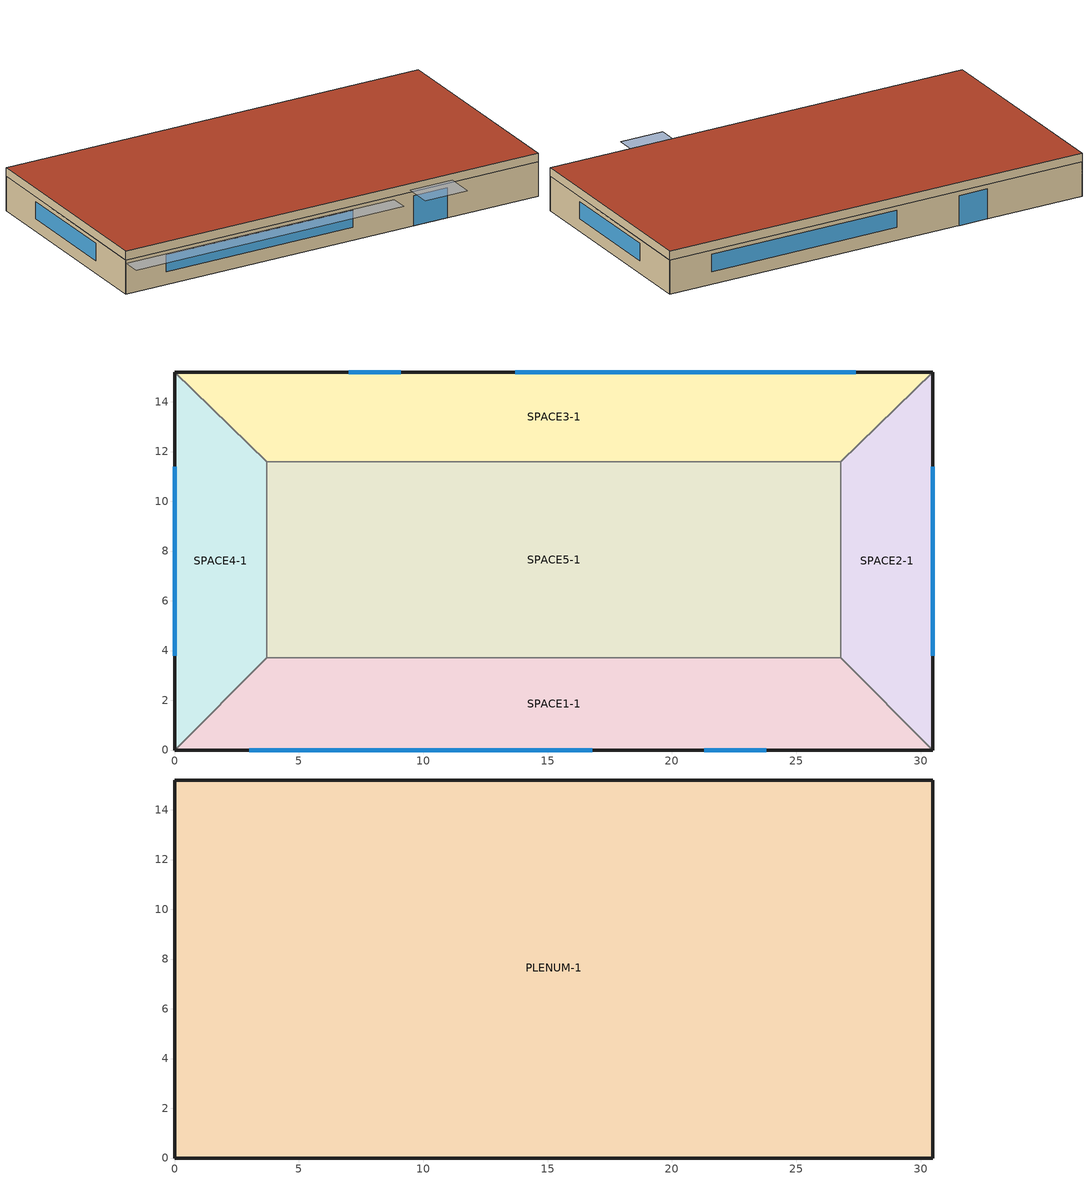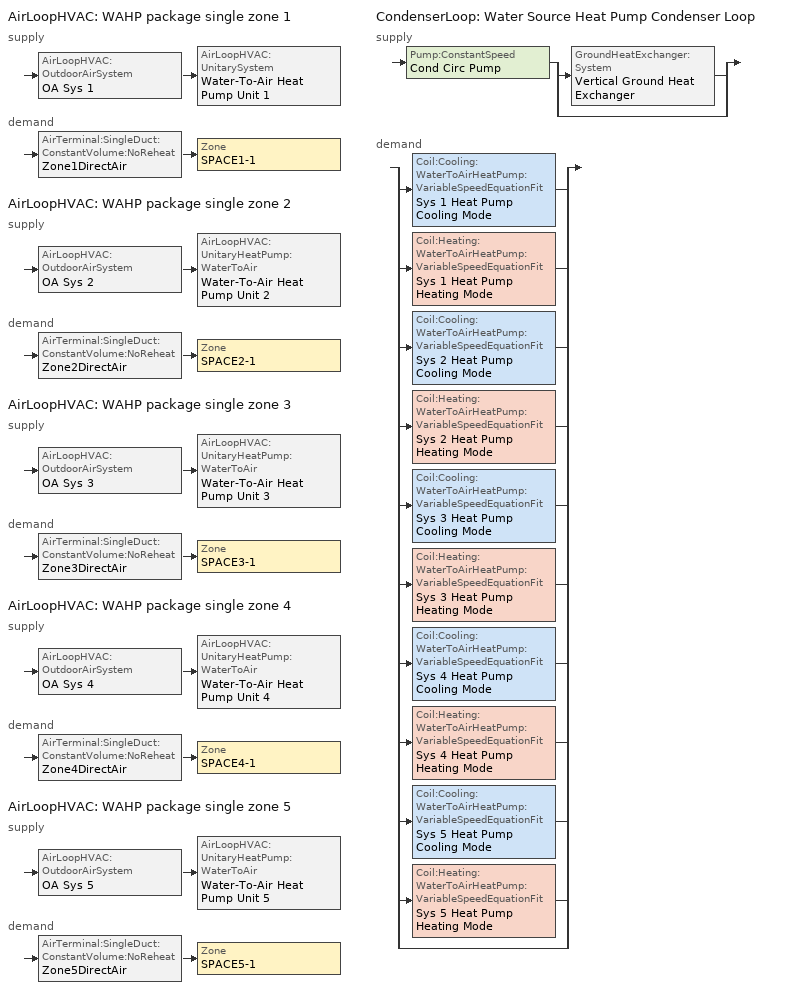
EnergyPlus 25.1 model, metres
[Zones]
SPACE1-1
 floor ground (FLOOR-SLAB-1): 26.8,3.7 30.5,0 0,0 3.7,3.7 z0
 wall outside (WALL-1): 0,0 30.5,0 z0:2.4
 wall to SPACE2-1 (INT-WALL-1): 30.5,0 26.8,3.7 z0:2.4
 wall to SPACE4-1 (INT-WALL-1): 3.7,3.7 0,0 z0:2.4
 wall to SPACE5-1 (INT-WALL-1): 26.8,3.7 3.7,3.7 z0:2.4
 window (Dbl Clr 3mm/13mm Air): 3,0 16.8,0 z0.9:2.1
 window (Sgl Grey 3mm): 21.3,0 23.8,0 z0:2.1
SPACE2-1
 floor ground (FLOOR-SLAB-1): 26.8,11.6 30.5,15.2 30.5,0 26.8,3.7 z0
 wall outside (WALL-1): 30.5,0 30.5,15.2 z0:2.4
 wall to SPACE3-1 (INT-WALL-1): 30.5,15.2 26.8,11.6 z0:2.4
 wall to SPACE5-1 (INT-WALL-1): 26.8,11.6 26.8,3.7 z0:2.4
 window (Dbl Clr 3mm/13mm Air): 30.5,3.8 30.5,11.4 z0.9:2.1
SPACE3-1
 floor ground (FLOOR-SLAB-1): 26.8,11.6 3.7,11.6 0,15.2 30.5,15.2 z0
 wall outside (WALL-1): 30.5,15.2 0,15.2 z0:2.4
 wall to SPACE4-1 (INT-WALL-1): 0,15.2 3.7,11.6 z0:2.4
 wall to SPACE5-1 (INT-WALL-1): 3.7,11.6 26.8,11.6 z0:2.4
 window (Dbl Clr 3mm/13mm Air): 27.4,15.2 13.7,15.2 z0.9:2.1
 window (Sgl Grey 3mm): 9.1,15.2 7,15.2 z0:2.1
SPACE4-1
 floor ground (FLOOR-SLAB-1): 3.7,3.7 0,0 0,15.2 3.7,11.6 z0
 wall outside (WALL-1): 0,15.2 0,0 z0:2.4
 wall to SPACE5-1 (INT-WALL-1): 3.7,3.7 3.7,11.6 z0:2.4
 window (Dbl Clr 3mm/13mm Air): 0,11.4 0,3.8 z0.9:2.1
SPACE5-1
 floor ground (FLOOR-SLAB-1): 26.8,11.6 26.8,3.7 3.7,3.7 3.7,11.6 z0
PLENUM-1
 floor to SPACE1-1 (CLNG-1): 26.8,3.7 30.5,0 0,0 3.7,3.7 z2.4
 floor to SPACE2-1 (CLNG-1): 26.8,11.6 30.5,15.2 30.5,0 26.8,3.7 z2.4
 floor to SPACE3-1 (CLNG-1): 26.8,11.6 3.7,11.6 0,15.2 30.5,15.2 z2.4
 floor to SPACE4-1 (CLNG-1): 3.7,3.7 0,0 0,15.2 3.7,11.6 z2.4
 floor to SPACE5-1 (CLNG-1): 26.8,11.6 26.8,3.7 3.7,3.7 3.7,11.6 z2.4
 wall outside (WALL-1): 0,0 30.5,0 30.5,15.2 0,15.2 0,0 z2.4:3
 roof outside (ROOF-1): 0,15.2 0,0 30.5,0 30.5,15.2 z3
shading: 0,-1.3 0,0 19.8,0 19.8,-1.3 z2.2; 21,-2 21,0 24.1,0 24.1,-2 z2.6
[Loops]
AirLoopHVAC 'WAHP package single zone 1'
 supply: AirLoopHVAC:OutdoorAirSystem 'OA Sys 1' > AirLoopHVAC:UnitarySystem 'Water-To-Air Heat Pump Unit 1'
 demand: AirTerminal:SingleDuct:ConstantVolume:NoReheat 'Zone1DirectAir' > Zone 'SPACE1-1'
AirLoopHVAC 'WAHP package single zone 2'
 supply: AirLoopHVAC:OutdoorAirSystem 'OA Sys 2' > AirLoopHVAC:UnitaryHeatPump:WaterToAir 'Water-To-Air Heat Pump Unit 2'
 demand: AirTerminal:SingleDuct:ConstantVolume:NoReheat 'Zone2DirectAir' > Zone 'SPACE2-1'
AirLoopHVAC 'WAHP package single zone 3'
 supply: AirLoopHVAC:OutdoorAirSystem 'OA Sys 3' > AirLoopHVAC:UnitaryHeatPump:WaterToAir 'Water-To-Air Heat Pump Unit 3'
 demand: AirTerminal:SingleDuct:ConstantVolume:NoReheat 'Zone3DirectAir' > Zone 'SPACE3-1'
AirLoopHVAC 'WAHP package single zone 4'
 supply: AirLoopHVAC:OutdoorAirSystem 'OA Sys 4' > AirLoopHVAC:UnitaryHeatPump:WaterToAir 'Water-To-Air Heat Pump Unit 4'
 demand: AirTerminal:SingleDuct:ConstantVolume:NoReheat 'Zone4DirectAir' > Zone 'SPACE4-1'
AirLoopHVAC 'WAHP package single zone 5'
 supply: AirLoopHVAC:OutdoorAirSystem 'OA Sys 5' > AirLoopHVAC:UnitaryHeatPump:WaterToAir 'Water-To-Air Heat Pump Unit 5'
 demand: AirTerminal:SingleDuct:ConstantVolume:NoReheat 'Zone5DirectAir' > Zone 'SPACE5-1'
CondenserLoop 'Water Source Heat Pump Condenser Loop'
 supply: Pump:ConstantSpeed 'Cond Circ Pump' > split
  | GroundHeatExchanger:System 'Vertical Ground Heat Exchanger'
  | bypass
 demand: split
  | Coil:Cooling:WaterToAirHeatPump:VariableSpeedEquationFit 'Sys 1 Heat Pump Cooling Mode'
  | Coil:Heating:WaterToAirHeatPump:VariableSpeedEquationFit 'Sys 1 Heat Pump Heating Mode'
  | Coil:Cooling:WaterToAirHeatPump:VariableSpeedEquationFit 'Sys 2 Heat Pump Cooling Mode'
  | Coil:Heating:WaterToAirHeatPump:VariableSpeedEquationFit 'Sys 2 Heat Pump Heating Mode'
  | Coil:Cooling:WaterToAirHeatPump:VariableSpeedEquationFit 'Sys 3 Heat Pump Cooling Mode'
  | Coil:Heating:WaterToAirHeatPump:VariableSpeedEquationFit 'Sys 3 Heat Pump Heating Mode'
  | Coil:Cooling:WaterToAirHeatPump:VariableSpeedEquationFit 'Sys 4 Heat Pump Cooling Mode'
  | Coil:Heating:WaterToAirHeatPump:VariableSpeedEquationFit 'Sys 4 Heat Pump Heating Mode'
  | Coil:Cooling:WaterToAirHeatPump:VariableSpeedEquationFit 'Sys 5 Heat Pump Cooling Mode'
  | Coil:Heating:WaterToAirHeatPump:VariableSpeedEquationFit 'Sys 5 Heat Pump Heating Mode'
  | bypass
[Building]
Building: North Axis {deg}=30; Terrain=City; Loads Convergence Tolerance Value {W}=0.04; Temperature Convergence Tolerance Value {deltaC}=0.4; Solar Distribution=FullExterior; Maximum Number of Warmup Days=25; Minimum Number of Warmup Days=6
[Site:Location]
CHICAGO_IL_USA TMY2-94846: Latitude {deg}=41.78; Longitude {deg}=-87.75; Time Zone {hr}=-6; Elevation {m}=190
[SizingPeriod:DesignDay] Day of Month=21; Humidity Condition Type=Wetbulb; Barometric Pressure {Pa}=99063; Rain Indicator=No; Snow Indicator=No; Daylight Saving Time Indicator=No; Solar Model Indicator=ASHRAEClearSky
Name | Month | Day Type | Maximum Dry-Bulb Temperature {C} | Daily Dry-Bulb Temperature Range {deltaC} | Wetbulb or DewPoint at Maximum Dry-Bulb {C} | Wind Speed {m/s} | Wind Direction {deg} | Sky Clearness
CHICAGO_IL_USA Annual Cooling 1% Design Conditions DB/MCWB | 7 | SummerDesignDay | 31.5 | 10.7 | 23 | 5.3 | 230 | 1
CHICAGO_IL_USA Annual Heating 99% Design Conditions DB | 1 | WinterDesignDay | -17.3 | 0 | -17.3 | 4.9 | 270 | 0
[Site:GroundTemperature:BuildingSurface]
20.03, 20.03, 20.13, 20.3, 20.43, 20.52, 20.62, 20.77, 20.78, 20.55, 20.44, 20.2
[Site:GroundTemperature:Deep]
16.5, 16.5, 16.5, 16.5, 16.5, 16.5, 16.5, 16.5, 16.5, 16.5, 16.5, 16.5
[Site:GroundTemperature:Undisturbed:KusudaAchenbach]
Vertical Ground Heat Exchanger Ground Temps: 0.692626, 920, 2551.09, 13.375, 3.2, 8
[Material] Thermal Absorptance=0.9
Name | Roughness | Thickness {m} | Conductivity {W/m-K} | Density {kg/m3} | Specific Heat {J/kg-K} | Solar Absorptance | Visible Absorptance
RG01 | Rough | 0.0127 | 1.442 | 881 | 1674 | 0.65 | 0.65
BR01 | VeryRough | 0.0095 | 0.162 | 1121 | 1464 | 0.7 | 0.7
IN46 | VeryRough | 0.0762 | 0.023 | 24 | 1590 | 0.5 | 0.5
WD01 | MediumSmooth | 0.0191 | 0.115 | 513 | 1381 | 0.78 | 0.78
PW03 | MediumSmooth | 0.0127 | 0.115 | 545 | 1213 | 0.78 | 0.78
IN02 | Rough | 0.0901 | 0.043 | 10 | 837 | 0.75 | 0.75
GP01 | MediumSmooth | 0.0127 | 0.16 | 801 | 837 | 0.75 | 0.75
GP02 | MediumSmooth | 0.0159 | 0.16 | 801 | 837 | 0.75 | 0.75
CC03 | MediumRough | 0.1016 | 1.31 | 2243 | 837 | 0.65 | 0.65
[Material:NoMass]
MAT-CLNG-1: Roughness=Rough; Thermal Resistance {m2-K/W}=0.652259; Thermal Absorptance=0.65; Solar Absorptance=0.65; Visible Absorptance=0.65
[Material:AirGap]
AL21: Thermal Resistance {m2-K/W}=0.157
[Construction]
ROOF-1: RG01, BR01, IN46, WD01
WALL-1: WD01, PW03, IN02, GP01
CLNG-1: MAT-CLNG-1
FLOOR-SLAB-1: CC03
INT-WALL-1: GP02, AL21, GP02
Dbl Clr 3mm/13mm Air: CLEAR 3MM, AIR 13MM, CLEAR 3MM
Sgl Grey 3mm: GREY 3MM
[WindowMaterial:Gas]
AIR 13MM: Gas Type=Air; Thickness {m}=.0127
[WindowMaterial:Glazing] Optical Data Type=SpectralAverage; Thickness {m}=.003; Infrared Transmittance at Normal Incidence=0; Front Side Infrared Hemispherical Emissivity=.84; Back Side Infrared Hemispherical Emissivity=.84; Conductivity {W/m-K}=.9
Name | Solar Transmittance at Normal Incidence | Front Side Solar Reflectance at Normal Incidence | Back Side Solar Reflectance at Normal Incidence | Visible Transmittance at Normal Incidence | Front Side Visible Reflectance at Normal Incidence | Back Side Visible Reflectance at Normal Incidence
CLEAR 3MM | .837 | .075 | .075 | .898 | .081 | .081
GREY 3MM | .626 | .061 | .061 | .611 | .061 | .061
[AirLoopHVAC:UnitarySystem]
Water-To-Air Heat Pump Unit 1: Control Type=Load; Controlling Zone or Thermostat Location=SPACE1-1; Availability Schedule=On; Supply Fan=Supply Fan 1; Fan Placement=BlowThrough; Supply Air Fan Operating Mode Schedule=ContinuousFanSch; Heating Coil=Sys 1 Heat Pump Heating Mode; Cooling Coil=Sys 1 Heat Pump Cooling Mode; Supplemental Heating Coil=Heat Pump DX Supp Heating Coil 1; Cooling Supply Air Flow Rate Method=SupplyAirFlowRate; Cooling Supply Air Flow Rate {m3/s}=1; Heating Supply Air Flow Rate Method=SupplyAirFlowRate; Heating Supply Air Flow Rate {m3/s}=1; No Load Supply Air Flow Rate Method=SupplyAirFlowRate; No Load Supply Air Flow Rate {m3/s}=0; No Load Supply Air Flow Rate Control Set To Low Speed=No; Maximum Supply Air Temperature {C}=50
[Coil:Cooling:WaterToAirHeatPump:VariableSpeedEquationFit] Number of Speeds=10; Nominal Speed Level=10; Rated Air Flow Rate At Selected Nominal Speed Level {m3/s}=1; Rated Water Flow Rate At Selected Nominal Speed Level {m3/s}=0.00165; Nominal Time for Condensate to Begin Leaving the Coil {s}=0; Initial Moisture Evaporation Rate Divided by Steady-State AC Latent Capacity=0; Maximum Cycling Rate {cycles/hr}=2.5; Latent Capacity Time Constant {s}=60; Fan Delay Time {s}=60; Flag for Using Hot Gas Reheat, 0 or 1=0; Energy Part Load Fraction Curve=VS Energy Part Load Fraction 1; Speed 1 Reference Unit Gross Rated Total Cooling Capacity {W}=1524.1; Speed 1 Reference Unit Gross Rated Sensible Heat Ratio=0.75; Speed 1 Reference Unit Gross Rated Cooling COP {W/W}=4; Speed 1 Reference Unit Rated Air Flow Rate {m3/s}=0.135907; Speed 1 Reference Unit Rated Water Flow Rate {m3/s}=0.000381695; Speed 1 Total Cooling Capacity Function of Temperature Curve=TC VS Temp1 Test; Speed 1 Total Cooling Capacity Function of Air Flow Fraction Curve=TC VS AirFrac Test; Speed 1 Total Cooling Capacity Function of Water Flow Fraction Curve=TC VS WaterFrac Test; Speed 1 Energy Input Ratio Function of Temperature Curve=EIR VS Temp1 Test; Speed 1 Energy Input Ratio Function of Air Flow Fraction Curve=EIR VS AirFrac Test; Speed 1 Energy Input Ratio Function of Water Flow Fraction Curve=EIR VS WaterFrac Test; Speed 1 Reference Unit Waste Heat Fraction of Input Power At Rated Conditions=0.1; Speed 1 Waste Heat Function of Temperature Curve=wasteHeat VS Temp1 Test; Speed 2 Reference Unit Gross Rated Total Cooling Capacity {W}=1877.9; Speed 2 Reference Unit Gross Rated Sensible Heat Ratio=0.75; Speed 2 Reference Unit Gross Rated Cooling COP {W/W}=4; Speed 2 Reference Unit Rated Air Flow Rate {m3/s}=0.151008; Speed 2 Reference Unit Rated Water Flow Rate {m3/s}=0.000381695; Speed 2 Total Cooling Capacity Function of Temperature Curve=TC VS Temp1 Test; Speed 2 Total Cooling Capacity Function of Air Flow Fraction Curve=TC VS AirFrac Test; Speed 2 Total Cooling Capacity Function of Water Flow Fraction Curve=TC VS WaterFrac Test; Speed 2 Energy Input Ratio Function of Temperature Curve=EIR VS Temp1 Test; Speed 2 Energy Input Ratio Function of Air Flow Fraction Curve=EIR VS AirFrac Test; Speed 2 Energy Input Ratio Function of Water Flow Fraction Curve=EIR VS WaterFrac Test; Speed 2 Reference Unit Waste Heat Fraction of Input Power At Rated Conditions=0.1; Speed 2 Waste Heat Function of Temperature Curve=wasteHeat VS Temp1 Test; Speed 3 Reference Unit Gross Rated Total Cooling Capacity {W}=2226.6; Speed 3 Reference Unit Gross Rated Sensible Heat Ratio=0.75; Speed 3 Reference Unit Gross Rated Cooling COP {W/W}=4; Speed 3 Reference Unit Rated Air Flow Rate {m3/s}=0.166109; Speed 3 Reference Unit Rated Water Flow Rate {m3/s}=0.000381695; Speed 3 Total Cooling Capacity Function of Temperature Curve=TC VS Temp1 Test; Speed 3 Total Cooling Capacity Function of Air Flow Fraction Curve=TC VS AirFrac Test; Speed 3 Total Cooling Capacity Function of Water Flow Fraction Curve=TC VS WaterFrac Test; Speed 3 Energy Input Ratio Function of Temperature Curve=EIR VS Temp1 Test; Speed 3 Energy Input Ratio Function of Air Flow Fraction Curve=EIR VS AirFrac Test; Speed 3 Energy Input Ratio Function of Water Flow Fraction Curve=EIR VS WaterFrac Test; Speed 3 Reference Unit Waste Heat Fraction of Input Power At Rated Conditions=0.1; Speed 3 Waste Heat Function of Temperature Curve=wasteHeat VS Temp1 Test; Speed 4 Reference Unit Gross Rated Total Cooling Capacity {W}=2911.3; Speed 4 Reference Unit Gross Rated Sensible Heat Ratio=0.75; Speed 4 Reference Unit Gross Rated Cooling COP {W/W}=4; Speed 4 Reference Unit Rated Air Flow Rate {m3/s}=0.19631; Speed 4 Reference Unit Rated Water Flow Rate {m3/s}=0.000381695; Speed 4 Total Cooling Capacity Function of Temperature Curve=TC VS Temp1 Test; Speed 4 Total Cooling Capacity Function of Air Flow Fraction Curve=TC VS AirFrac Test; Speed 4 Total Cooling Capacity Function of Water Flow Fraction Curve=TC VS WaterFrac Test; Speed 4 Energy Input Ratio Function of Temperature Curve=EIR VS Temp1 Test; Speed 4 Energy Input Ratio Function of Air Flow Fraction Curve=EIR VS AirFrac Test; Speed 4 Energy Input Ratio Function of Water Flow Fraction Curve=EIR VS WaterFrac Test; Speed 4 Reference Unit Waste Heat Fraction of Input Power At Rated Conditions=0.1; Speed 4 Waste Heat Function of Temperature Curve=wasteHeat VS Temp1 Test; Speed 5 Reference Unit Gross Rated Total Cooling Capacity {W}=3581.7; Speed 5 Reference Unit Gross Rated Sensible Heat Ratio=0.75; Speed 5 Reference Unit Gross Rated Cooling COP {W/W}=4; Speed 5 Reference Unit Rated Air Flow Rate {m3/s}=0.226512; Speed 5 Reference Unit Rated Water Flow Rate {m3/s}=0.000381695; Speed 5 Total Cooling Capacity Function of Temperature Curve=TC VS Temp1 Test; Speed 5 Total Cooling Capacity Function of Air Flow Fraction Curve=TC VS AirFrac Test; Speed 5 Total Cooling Capacity Function of Water Flow Fraction Curve=TC VS WaterFrac Test; Speed 5 Energy Input Ratio Function of Temperature Curve=EIR VS Temp1 Test; Speed 5 Energy Input Ratio Function of Air Flow Fraction Curve=EIR VS AirFrac Test; Speed 5 Energy Input Ratio Function of Water Flow Fraction Curve=EIR VS WaterFrac Test; Speed 5 Reference Unit Waste Heat Fraction of Input Power At Rated Conditions=0.1; Speed 5 Waste Heat Function of Temperature Curve=wasteHeat VS Temp1 Test; Speed 6 Reference Unit Gross Rated Total Cooling Capacity {W}=4239.5; Speed 6 Reference Unit Gross Rated Sensible Heat Ratio=0.75; Speed 6 Reference Unit Gross Rated Cooling COP {W/W}=4; Speed 6 Reference Unit Rated Air Flow Rate {m3/s}=0.256714; Speed 6 Reference Unit Rated Water Flow Rate {m3/s}=0.000381695; Speed 6 Total Cooling Capacity Function of Temperature Curve=TC VS Temp1 Test; Speed 6 Total Cooling Capacity Function of Air Flow Fraction Curve=TC VS AirFrac Test; Speed 6 Total Cooling Capacity Function of Water Flow Fraction Curve=TC VS WaterFrac Test; Speed 6 Energy Input Ratio Function of Temperature Curve=EIR VS Temp1 Test; Speed 6 Energy Input Ratio Function of Air Flow Fraction Curve=EIR VS AirFrac Test; Speed 6 Energy Input Ratio Function of Water Flow Fraction Curve=EIR VS WaterFrac Test; Speed 6 Reference Unit Waste Heat Fraction of Input Power At Rated Conditions=0.1; Speed 6 Waste Heat Function of Temperature Curve=wasteHeat VS Temp1 Test; Speed 7 Reference Unit Gross Rated Total Cooling Capacity {W}=4885.7; Speed 7 Reference Unit Gross Rated Sensible Heat Ratio=0.75; Speed 7 Reference Unit Gross Rated Cooling COP {W/W}=4; Speed 7 Reference Unit Rated Air Flow Rate {m3/s}=0.286915; Speed 7 Reference Unit Rated Water Flow Rate {m3/s}=0.000381695; Speed 7 Total Cooling Capacity Function of Temperature Curve=TC VS Temp1 Test; Speed 7 Total Cooling Capacity Function of Air Flow Fraction Curve=TC VS AirFrac Test; Speed 7 Total Cooling Capacity Function of Water Flow Fraction Curve=TC VS WaterFrac Test; Speed 7 Energy Input Ratio Function of Temperature Curve=EIR VS Temp1 Test; Speed 7 Energy Input Ratio Function of Air Flow Fraction Curve=EIR VS AirFrac Test; Speed 7 Energy Input Ratio Function of Water Flow Fraction Curve=EIR VS WaterFrac Test; Speed 7 Reference Unit Waste Heat Fraction of Input Power At Rated Conditions=0.1; Speed 7 Waste Heat Function of Temperature Curve=wasteHeat VS Temp1 Test; Speed 8 Reference Unit Gross Rated Total Cooling Capacity {W}=5520.7; Speed 8 Reference Unit Gross Rated Sensible Heat Ratio=0.75; Speed 8 Reference Unit Gross Rated Cooling COP {W/W}=4; Speed 8 Reference Unit Rated Air Flow Rate {m3/s}=0.317117; Speed 8 Reference Unit Rated Water Flow Rate {m3/s}=0.000381695; Speed 8 Total Cooling Capacity Function of Temperature Curve=TC VS Temp1 Test; Speed 8 Total Cooling Capacity Function of Air Flow Fraction Curve=TC VS AirFrac Test; Speed 8 Total Cooling Capacity Function of Water Flow Fraction Curve=TC VS WaterFrac Test; Speed 8 Energy Input Ratio Function of Temperature Curve=EIR VS Temp1 Test; Speed 8 Energy Input Ratio Function of Air Flow Fraction Curve=EIR VS AirFrac Test; Speed 8 Energy Input Ratio Function of Water Flow Fraction Curve=EIR VS WaterFrac Test; Speed 8 Reference Unit Waste Heat Fraction of Input Power At Rated Conditions=0.1; Speed 8 Waste Heat Function of Temperature Curve=wasteHeat VS Temp1 Test; Speed 9 Reference Unit Gross Rated Total Cooling Capacity {W}=6144.8; Speed 9 Reference Unit Gross Rated Sensible Heat Ratio=0.75; Speed 9 Reference Unit Gross Rated Cooling COP {W/W}=4; Speed 9 Reference Unit Rated Air Flow Rate {m3/s}=0.347318; Speed 9 Reference Unit Rated Water Flow Rate {m3/s}=0.000381695; Speed 9 Total Cooling Capacity Function of Temperature Curve=TC VS Temp1 Test; Speed 9 Total Cooling Capacity Function of Air Flow Fraction Curve=TC VS AirFrac Test; Speed 9 Total Cooling Capacity Function of Water Flow Fraction Curve=TC VS WaterFrac Test; Speed 9 Energy Input Ratio Function of Temperature Curve=EIR VS Temp1 Test; Speed 9 Energy Input Ratio Function of Air Flow Fraction Curve=EIR VS AirFrac Test; Speed 9 Energy Input Ratio Function of Water Flow Fraction Curve=EIR VS WaterFrac Test; Speed 9 Reference Unit Waste Heat Fraction of Input Power At Rated Conditions=0.1; Speed 9 Waste Heat Function of Temperature Curve=wasteHeat VS Temp1 Test; Speed 10 Reference Unit Gross Rated Total Cooling Capacity {W}=6758; Speed 10 Reference Unit Gross Rated Sensible Heat Ratio=0.75; Speed 10 Reference Unit Gross Rated Cooling COP {W/W}=4; Speed 10 Reference Unit Rated Air Flow Rate {m3/s}=0.37752; Speed 10 Reference Unit Rated Water Flow Rate {m3/s}=0.000381695; Speed 10 Total Cooling Capacity Function of Temperature Curve=TC VS Temp1 Test; Speed 10 Total Cooling Capacity Function of Air Flow Fraction Curve=TC VS AirFrac Test; Speed 10 Total Cooling Capacity Function of Water Flow Fraction Curve=TC VS WaterFrac Test; Speed 10 Energy Input Ratio Function of Temperature Curve=EIR VS Temp1 Test; Speed 10 Energy Input Ratio Function of Air Flow Fraction Curve=EIR VS AirFrac Test; Speed 10 Energy Input Ratio Function of Water Flow Fraction Curve=EIR VS WaterFrac Test; Speed 10 Reference Unit Waste Heat Fraction of Input Power At Rated Conditions=0.1; Speed 10 Waste Heat Function of Temperature Curve=wasteHeat VS Temp1 Test
Name | Gross Rated Total Cooling Capacity At Selected Nominal Speed Level {W}
Sys 1 Heat Pump Cooling Mode; Sys 3 Heat Pump Cooling Mode; Sys 5 Heat Pump Cooling Mode | 23125.6
Sys 2 Heat Pump Cooling Mode; Sys 4 Heat Pump Cooling Mode | 11562.8
[Coil:Heating:WaterToAirHeatPump:VariableSpeedEquationFit] Number of Speeds=10; Nominal Speed Level=10; Rated Air Flow Rate At Selected Nominal Speed Level {m3/s}=1; Rated Water Flow Rate At Selected Nominal Speed Level {m3/s}=0.00165; Energy Part Load Fraction Curve=VS Energy Part Load Fraction 1; Speed 1 Reference Unit Gross Rated Heating Capacity {W}=1838.7; Speed 1 Reference Unit Gross Rated Heating COP {W/W}=5; Speed 1 Reference Unit Rated Air Flow {m3/s}=0.166109; Speed 1 Reference Unit Rated Water Flow Rate {m3/s}=0.000381695; Speed 1 Heating Capacity Function of Temperature Curve=Heating VS Temp1 Test; Speed 1 Total  Heating Capacity Function of Air Flow Fraction Curve=Heating VS AirFrac Test; Speed 1 Heating Capacity Function of Water Flow Fraction Curve=Heating VS WaterFrac Test; Speed 1 Energy Input Ratio Function of Temperature Curve=EIRH VS Temp1 Test; Speed 1 Energy Input Ratio Function of Air Flow Fraction Curve=EIRH VS AirFrac Test; Speed 1 Energy Input Ratio Function of Water Flow Fraction Curve=EIRH VS WaterFrac Test; Speed 1 Reference Unit Waste Heat Fraction of Input Power At Rated Conditions=0.1; Speed 1 Waste Heat Function of Temperature Curve=Heating wasteHeat VS Temp1 Test; Speed 2 Reference Unit Gross Rated Heating Capacity {W}=2295.5; Speed 2 Reference Unit Gross Rated Heating COP {W/W}=5; Speed 2 Reference Unit Rated Air Flow Rate {m3/s}=0.179322; Speed 2 Reference Unit Rated Water Flow Rate {m3/s}=0.000381695; Speed 2 Heating Capacity Function of Temperature Curve=Heating VS Temp1 Test; Speed 2 Total  Heating Capacity Function of Air Flow Fraction Curve=Heating VS AirFrac Test; Speed 2 Heating Capacity Function of Water Flow Fraction Curve=Heating VS WaterFrac Test; Speed 2 Energy Input Ratio Function of Temperature Curve=EIRH VS Temp1 Test; Speed 2 Energy Input Ratio Function of Air Flow Fraction Curve=EIRH VS AirFrac Test; Speed 2 Energy Input Ratio Function of Water Flow Fraction Curve=EIRH VS WaterFrac Test; Speed 2 Reference Unit Waste Heat Fraction of Input Power At Rated Conditions=0.1; Speed 2 Waste Heat Function of Temperature Curve=Heating wasteHeat VS Temp1 Test; Speed 3 Reference Unit Gross Rated Heating Capacity {W}=2751.3; Speed 3 Reference Unit Gross Rated Heating COP {W/W}=5; Speed 3 Reference Unit Rated Air Flow Rate {m3/s}=0.192535; Speed 3 Reference Unit Rated Water Flow Rate {m3/s}=0.000381695; Speed 3 Heating Capacity Function of Temperature Curve=Heating VS Temp1 Test; Speed 3 Total  Heating Capacity Function of Air Flow Fraction Curve=Heating VS AirFrac Test; Speed 3 Heating Capacity Function of Water Flow Fraction Curve=Heating VS WaterFrac Test; Speed 3 Energy Input Ratio Function of Temperature Curve=EIRH VS Temp1 Test; Speed 3 Energy Input Ratio Function of Air Flow Fraction Curve=EIRH VS AirFrac Test; Speed 3 Energy Input Ratio Function of Water Flow Fraction Curve=EIRH VS WaterFrac Test; Speed 3 Reference Unit Waste Heat Fraction of Input Power At Rated Conditions=0.1; Speed 3 Waste Heat Function of Temperature Curve=Heating wasteHeat VS Temp1 Test; Speed 4 Reference Unit Gross Rated Heating Capacity {W}=3659.6; Speed 4 Reference Unit Gross Rated Heating COP {W/W}=5; Speed 4 Reference Unit Rated Air Flow Rate {m3/s}=0.218962; Speed 4 Reference Unit Rated Water Flow Rate {m3/s}=0.000381695; Speed 4 Heating Capacity Function of Temperature Curve=Heating VS Temp1 Test; Speed 4 Total  Heating Capacity Function of Air Flow Fraction Curve=Heating VS AirFrac Test; Speed 4 Heating Capacity Function of Water Flow Fraction Curve=Heating VS WaterFrac Test; Speed 4 Energy Input Ratio Function of Temperature Curve=EIRH VS Temp1 Test; Speed 4 Energy Input Ratio Function of Air Flow Fraction Curve=EIRH VS AirFrac Test; Speed 4 Energy Input Ratio Function of Water Flow Fraction Curve=EIRH VS WaterFrac Test; Speed 4 Reference Unit Waste Heat Fraction of Input Power At Rated Conditions=0.1; Speed 4 Waste Heat Function of Temperature Curve=Heating wasteHeat VS Temp1 Test; Speed 5 Reference Unit Gross Rated Heating Capacity {W}=4563.7; Speed 5 Reference Unit Gross Rated Heating COP {W/W}=5; Speed 5 Reference Unit Rated Air Flow Rate {m3/s}=0.245388; Speed 5 Reference Unit Rated Water Flow Rate {m3/s}=0.000381695; Speed 5 Heating Capacity Function of Temperature Curve=Heating VS Temp1 Test; Speed 5 Total  Heating Capacity Function of Air Flow Fraction Curve=Heating VS AirFrac Test; Speed 5 Heating Capacity Function of Water Flow Fraction Curve=Heating VS WaterFrac Test; Speed 5 Energy Input Ratio Function of Temperature Curve=EIRH VS Temp1 Test; Speed 5 Energy Input Ratio Function of Air Flow Fraction Curve=EIRH VS AirFrac Test; Speed 5 Energy Input Ratio Function of Water Flow Fraction Curve=EIRH VS WaterFrac Test; Speed 5 Reference Unit Waste Heat Fraction of Input Power At Rated Conditions=0.1; Speed 5 Waste Heat Function of Temperature Curve=Heating wasteHeat VS Temp1 Test; Speed 6 Reference Unit Gross Rated Heating Capacity {W}=5463.3; Speed 6 Reference Unit Gross Rated Heating COP {W/W}=5; Speed 6 Reference Unit Rated Air Flow Rate {m3/s}=0.271814; Speed 6 Reference Unit Rated Water Flow Rate {m3/s}=0.000381695; Speed 6 Heating Capacity Function of Temperature Curve=Heating VS Temp1 Test; Speed 6 Total  Heating Capacity Function of Air Flow Fraction Curve=Heating VS AirFrac Test; Speed 6 Heating Capacity Function of Water Flow Fraction Curve=Heating VS WaterFrac Test; Speed 6 Energy Input Ratio Function of Temperature Curve=EIRH VS Temp1 Test; Speed 6 Energy Input Ratio Function of Air Flow Fraction Curve=EIRH VS AirFrac Test; Speed 6 Energy Input Ratio Function of Water Flow Fraction Curve=EIRH VS WaterFrac Test; Speed 6 Reference Unit Waste Heat Fraction of Input Power At Rated Conditions=0.1; Speed 6 Waste Heat Function of Temperature Curve=Heating wasteHeat VS Temp1 Test; Speed 7 Reference Unit Gross Rated Heating Capacity {W}=6358.4; Speed 7 Reference Unit Gross Rated Heating COP {W/W}=5; Speed 7 Reference Unit Rated Air Flow Rate {m3/s}=0.298241; Speed 7 Reference Unit Rated Water Flow Rate {m3/s}=0.000381695; Speed 7 Heating Capacity Function of Temperature Curve=Heating VS Temp1 Test; Speed 7 Total  Heating Capacity Function of Air Flow Fraction Curve=Heating VS AirFrac Test; Speed 7 Heating Capacity Function of Water Flow Fraction Curve=Heating VS WaterFrac Test; Speed 7 Energy Input Ratio Function of Temperature Curve=EIRH VS Temp1 Test; Speed 7 Energy Input Ratio Function of Air Flow Fraction Curve=EIRH VS AirFrac Test; Speed 7 Energy Input Ratio Function of Water Flow Fraction Curve=EIRH VS WaterFrac Test; Speed 7 Reference Unit Waste Heat Fraction of Input Power At Rated Conditions=0.1; Speed 7 Waste Heat Function of Temperature Curve=Heating wasteHeat VS Temp1 Test; Speed 8 Reference Unit Gross Rated Heating Capacity {W}=7248.5; Speed 8 Reference Unit Gross Rated Heating COP {W/W}=5; Speed 8 Reference Unit Rated Air Flow Rate {m3/s}=0.324667; Speed 8 Reference Unit Rated Water Flow Rate {m3/s}=0.000381695; Speed 8 Heating Capacity Function of Temperature Curve=Heating VS Temp1 Test; Speed 8 Total  Heating Capacity Function of Air Flow Fraction Curve=Heating VS AirFrac Test; Speed 8 Heating Capacity Function of Water Flow Fraction Curve=Heating VS WaterFrac Test; Speed 8 Energy Input Ratio Function of Temperature Curve=EIRH VS Temp1 Test; Speed 8 Energy Input Ratio Function of Air Flow Fraction Curve=EIRH VS AirFrac Test; Speed 8 Energy Input Ratio Function of Water Flow Fraction Curve=EIRH VS WaterFrac Test; Speed 8 Reference Unit Waste Heat Fraction of Input Power At Rated Conditions=0.1; Speed 8 Waste Heat Function of Temperature Curve=Heating wasteHeat VS Temp1 Test; Speed 9 Reference Unit Gross Rated Heating Capacity {W}=8133.6; Speed 9 Reference Unit Gross Rated Heating COP {W/W}=5; Speed 9 Reference Unit Rated Air Flow Rate {m3/s}=0.351094; Speed 9 Reference Unit Rated Water Flow Rate {m3/s}=0.000381695; Speed 9 Heating Capacity Function of Temperature Curve=Heating VS Temp1 Test; Speed 9 Total  Heating Capacity Function of Air Flow Fraction Curve=Heating VS AirFrac Test; Speed 9 Heating Capacity Function of Water Flow Fraction Curve=Heating VS WaterFrac Test; Speed 9 Energy Input Ratio Function of Temperature Curve=EIRH VS Temp1 Test; Speed 9 Energy Input Ratio Function of Air Flow Fraction Curve=EIRH VS AirFrac Test; Speed 9 Energy Input Ratio Function of Water Flow Fraction Curve=EIRH VS WaterFrac Test; Speed 9 Reference Unit Waste Heat Fraction of Input Power At Rated Conditions=0.1; Speed 9 Waste Heat Function of Temperature Curve=Heating wasteHeat VS Temp1 Test; Speed 10 Reference Unit Gross Rated Heating Capacity {W}=9013.2; Speed 10 Reference Unit Gross Rated Heating COP {W/W}=5; Speed 10 Reference Unit Rated Air Flow Rate {m3/s}=0.37752; Speed 10 Reference Unit Rated Water Flow Rate {m3/s}=0.000381695; Speed 10 Heating Capacity Function of Temperature Curve=Heating VS Temp1 Test; Speed 10 Total  Heating Capacity Function of Air Flow Fraction Curve=Heating VS AirFrac Test; Speed 10 Heating Capacity Function of Water Flow Fraction Curve=Heating VS WaterFrac Test; Speed 10 Energy Input Ratio Function of Temperature Curve=EIRH VS Temp1 Test; Speed 10 Energy Input Ratio Function of Air Flow Fraction Curve=EIRH VS AirFrac Test; Speed 10 Energy Input Ratio Function of Water Flow Fraction Curve=EIRH VS WaterFrac Test; Speed 10 Reference Unit Waste Heat Fraction of Input Power At Rated Conditions=0.1; Speed 10 Waste Heat Function of Temperature Curve=Heating wasteHeat VS Temp1 Test
Name | Rated Heating Capacity At Selected Nominal Speed Level {W}
Sys 1 Heat Pump Heating Mode; Sys 3 Heat Pump Heating Mode; Sys 5 Heat Pump Heating Mode | 19156.73
Sys 2 Heat Pump Heating Mode; Sys 4 Heat Pump Heating Mode | 10078.4
[AirLoopHVAC:UnitaryHeatPump:WaterToAir] Availability Schedule=FanAndCoilAvailSched; Supply Air Flow Rate {m3/s}=1; Heating Convergence=0.001; Cooling Convergence=0.001; Maximum Supply Air Temperature from Supplemental Heater {C}=50; Maximum Outdoor Dry-Bulb Temperature for Supplemental Heater Operation {C}=21; Fan Placement=BlowThrough; Supply Air Fan Operating Mode Schedule=ContinuousFanSch
Name | Controlling Zone or Thermostat Location | Supply Air Fan | Heating Coil | Cooling Coil | Supplemental Heating Coil
Water-To-Air Heat Pump Unit 2 | SPACE2-1 | Supply Fan 2 | Sys 2 Heat Pump Heating Mode | Sys 2 Heat Pump Cooling Mode | Heat Pump DX Supp Heating Coil 2
Water-To-Air Heat Pump Unit 3 | SPACE3-1 | Supply Fan 3 | Sys 3 Heat Pump Heating Mode | Sys 3 Heat Pump Cooling Mode | Heat Pump DX Supp Heating Coil 3
Water-To-Air Heat Pump Unit 4 | SPACE4-1 | Supply Fan 4 | Sys 4 Heat Pump Heating Mode | Sys 4 Heat Pump Cooling Mode | Heat Pump DX Supp Heating Coil 4
Water-To-Air Heat Pump Unit 5 | SPACE5-1 | Supply Fan 5 | Sys 5 Heat Pump Heating Mode | Sys 5 Heat Pump Cooling Mode | Heat Pump DX Supp Heating Coil 5
[Zone] Type=1; Multiplier=1
Name | Ceiling Height {m} | Volume {m3}
PLENUM-1 | 0.6096 | 283.2
SPACE1-1; SPACE3-1 | 2.4384 | 239.247
SPACE2-1; SPACE4-1 | 2.4384 | 103.311
SPACE5-1 | 2.4384 | 447.683
[ZoneInfiltration:DesignFlowRate] Schedule=INFIL-SCH; Design Flow Rate Calculation Method=flow/zone; Constant Term Coefficient=0; Temperature Term Coefficient=0; Velocity Term Coefficient=0.2237; Velocity Squared Term Coefficient=0
Name | Zone or ZoneList or Space or SpaceList | Design Flow Rate {m3/s}
SPACE1-1 Infiltration | SPACE1-1 | 0.167
SPACE2-1 Infiltration | SPACE2-1 | .0717
SPACE3-1 Infiltration | SPACE3-1 | 0.167
SPACE4-1 Infiltration | SPACE4-1 | .0717
SPACE5-1 Infiltration | SPACE5-1 | .31089
[People] Number of People Schedule=OCCUPY-1; Number of People Calculation Method=people; Fraction Radiant=0.3; Activity Level Schedule=ActSchd
Name | Zone or ZoneList or Space or SpaceList | Number of People
SPACE1-1 People | SPACE1-1 | 11
SPACE2-1 People | SPACE2-1 | 5
SPACE3-1 People | SPACE3-1 | 11
SPACE4-1 People | SPACE4-1 | 5
SPACE5-1 People | SPACE5-1 | 20
[Lights] Schedule=LIGHTS-1; Design Level Calculation Method=LightingLevel; Return Air Fraction=0.2; Fraction Radiant=0.59; Fraction Visible=0.2; Fraction Replaceable=0
Name | Zone or ZoneList or Space or SpaceList | Lighting Level {W}
SPACE1-1 Lights | SPACE1-1 | 1584
SPACE2-1 Lights | SPACE2-1 | 684
SPACE3-1 Lights | SPACE3-1 | 1584
SPACE4-1 Lights | SPACE4-1 | 684
SPACE5-1 Lights | SPACE5-1 | 2964
[ElectricEquipment] Schedule=EQUIP-1; Design Level Calculation Method=EquipmentLevel; Fraction Latent=0; Fraction Radiant=0.3; Fraction Lost=0
Name | Zone or ZoneList or Space or SpaceList | Design Level {W}
SPACE1-1 Elec Equipment | SPACE1-1 | 1056
SPACE2-1 Elec Equipment | SPACE2-1 | 456
SPACE3-1 Elec Equipment | SPACE3-1 | 1056
SPACE4-1 Elec Equipment | SPACE4-1 | 456
SPACE5-1 Elec Equipment | SPACE5-1 | 1976
[Sizing:Zone] Zone Cooling Design Supply Air Temperature Input Method=SupplyAirTemperature; Zone Cooling Design Supply Air Temperature {C}=14; Zone Heating Design Supply Air Temperature Input Method=SupplyAirTemperature; Zone Heating Design Supply Air Temperature {C}=50; Zone Cooling Design Supply Air Humidity Ratio {kgWater/kgDryAir}=0.009; Zone Heating Design Supply Air Humidity Ratio {kgWater/kgDryAir}=0.004; Zone Heating Sizing Factor=0; Zone Cooling Sizing Factor=0; Cooling Design Air Flow Method=DesignDay; Cooling Design Air Flow Rate {m3/s}=0; Heating Design Air Flow Method=DesignDay; Heating Design Air Flow Rate {m3/s}=0; Account for Dedicated Outdoor Air System=No; Dedicated Outdoor Air System Control Strategy=NeutralSupplyAir; Dedicated Outdoor Air Low Setpoint Temperature for Design {C}=autosize; Dedicated Outdoor Air High Setpoint Temperature for Design {C}=autosize
Name | Design Specification Outdoor Air Object
SPACE1-1 | SZ DSOA SPACE1-1
SPACE2-1 | SZ DSOA SPACE2-1
SPACE3-1 | SZ DSOA SPACE3-1
SPACE4-1 | SZ DSOA SPACE4-1
SPACE5-1 | SZ DSOA SPACE5-1
[DesignSpecification:OutdoorAir] Outdoor Air Method=flow/person; Outdoor Air Flow per Person {m3/s-person}=0.00944; Outdoor Air Flow per Zone Floor Area {m3/s-m2}=0; Outdoor Air Flow per Zone {m3/s}=0
SZ DSOA SPACE1-1; SZ DSOA SPACE2-1; SZ DSOA SPACE3-1; SZ DSOA SPACE4-1; SZ DSOA SPACE5-1
[AirLoopHVAC] Design Supply Air Flow Rate {m3/s}=1
WAHP package single zone 1; WAHP package single zone 2; WAHP package single zone 3; WAHP package single zone 4; WAHP package single zone 5
[AvailabilityManager:Scheduled]
Name | Schedule
Heat Pump 1 Avail; Heat Pump 2 Avail; Heat Pump 3 Avail; Heat Pump 4 Avail; Heat Pump 5 Avail | FanAndCoilAvailSched
Outdoor Air 1 Avail; Outdoor Air 2 Avail; Outdoor Air 3 Avail; Outdoor Air 4 Avail; Outdoor Air 5 Avail | OutdoorAirAvailSched
[Controller:OutdoorAir] Maximum Outdoor Air Flow Rate {m3/s}=1; Economizer Control Type=NoEconomizer; Economizer Control Action Type=ModulateFlow; Lockout Type=NoLockout; Minimum Limit Type=FixedMinimum; Minimum Outdoor Air Schedule=OAFractionSched
Name | Minimum Outdoor Air Flow Rate {m3/s}
OA Controller 1; OA Controller 3 | 0.1
OA Controller 2; OA Controller 4 | 0.05
OA Controller 5 | 0.2
[ZoneControl:Thermostat] Control Type Schedule=Dual Zone Control Type Sched
Name | Zone or ZoneList | Control 1
Zone 1 Thermostat | SPACE1-1 | Dual Setpoint Sched 1
Zone 2 Thermostat | SPACE2-1 | Dual Setpoint Sched 2
Zone 3 Thermostat | SPACE3-1 | Dual Setpoint Sched 3
Zone 4 Thermostat | SPACE4-1 | Dual Setpoint Sched 4
Zone 5 Thermostat | SPACE5-1 | Dual Setpoint Sched 5
[ThermostatSetpoint:DualSetpoint] Heating Setpoint Temperature Schedule=Heating Setpoints; Cooling Setpoint Temperature Schedule=Cooling Setpoints
Dual Setpoint Sched 1; Dual Setpoint Sched 2; Dual Setpoint Sched 3; Dual Setpoint Sched 4; Dual Setpoint Sched 5
[Zone equipment]
SPACE1-1: Zone1DirectAir
SPACE2-1: Zone2DirectAir
SPACE3-1: Zone3DirectAir
SPACE4-1: Zone4DirectAir
SPACE5-1: Zone5DirectAir
[AirTerminal:SingleDuct:ConstantVolume:NoReheat] Availability Schedule=FanAndCoilAvailSched; Maximum Air Flow Rate {m3/s}=1
Zone1DirectAir; Zone2DirectAir; Zone3DirectAir; Zone4DirectAir; Zone5DirectAir
[Fan:SystemModel]
Supply Fan 1: Availability Schedule=FanAndCoilAvailSched; Design Maximum Air Flow Rate {m3/s}=1; Speed Control Method=Discrete; Electric Power Minimum Flow Rate Fraction=0; Design Pressure Rise {Pa}=300; Motor Efficiency=0.9; Motor In Air Stream Fraction=1; Design Electric Power Consumption {W}=AUTOSIZE; Design Power Sizing Method=TotalEfficiencyAndPressure; Fan Total Efficiency=0.5
[Coil:Heating:Fuel] Availability Schedule=FanAndCoilAvailSched; Fuel Type=NaturalGas; Burner Efficiency=0.8; Nominal Capacity {W}=32000
Heat Pump DX Supp Heating Coil 1; Heat Pump DX Supp Heating Coil 2; Heat Pump DX Supp Heating Coil 3; Heat Pump DX Supp Heating Coil 4; Heat Pump DX Supp Heating Coil 5
[Fan:OnOff] Availability Schedule=FanAndCoilAvailSched; Fan Total Efficiency=0.5; Pressure Rise {Pa}=300; Maximum Flow Rate {m3/s}=1; Motor Efficiency=0.9; Motor In Airstream Fraction=1
Supply Fan 2; Supply Fan 3; Supply Fan 4; Supply Fan 5
[CondenserLoop]
Water Source Heat Pump Condenser Loop: Fluid Type=Water; Condenser Equipment Operation Scheme=Tower Loop Operation; Maximum Loop Temperature {C}=80; Minimum Loop Temperature {C}=10; Maximum Loop Flow Rate {m3/s}=0.0099; Minimum Loop Flow Rate {m3/s}=0; Condenser Loop Volume {m3}=autocalculate; Load Distribution Scheme=SequentialLoad
[SetpointManager:FollowGroundTemperature]
MyCondenserControl: Control Variable=Temperature; Offset Temperature Difference {deltaC}=0; Maximum Setpoint Temperature {C}=80; Minimum Setpoint Temperature {C}=10; Setpoint Node or NodeList=Condenser Supply Outlet Node
[CondenserEquipmentOperationSchemes]
Tower Loop Operation: Control Scheme 1=Year Round Tower Operation; Control Scheme 1 Schedule=ON
[PlantEquipmentOperation:Uncontrolled]
Year Round Tower Operation: Equipment List=All Towers
[CondenserEquipmentList]
All Towers: Vertical Ground Heat Exchanger
[GroundHeatExchanger:System]
Vertical Ground Heat Exchanger: Design Flow Rate {m3/s}=0.0099; Undisturbed Ground Temperature Model Type=Site:GroundTemperature:Undisturbed:KusudaAchenbach; Undisturbed Ground Temperature Model=Vertical Ground Heat Exchanger Ground Temps; Ground Thermal Conductivity {W/m-K}=0.692626; Ground Thermal Heat Capacity {J/m3-K}=2.347e+06; GHE:Vertical:ResponseFactors Object=Vertical Ground Heat Exchanger g-functions
[GroundHeatExchanger:Vertical:Properties]
Vertical Ground Heat Exchanger Props: Depth of Top of Borehole {m}=1; Borehole Length {m}=76.2; Borehole Diameter {m}=0.127016; Grout Thermal Conductivity {W/m-K}=0.692626; Grout Thermal Heat Capacity {J/m3-K}=3.90E+06; Pipe Thermal Conductivity {W/m-K}=0.391312; Pipe Thermal Heat Capacity {J/m3-K}=1.542e+06; Pipe Outer Diameter {m}=0.0266667; Pipe Thickness {m}=0.00241285; U-Tube Distance {m}=0.051225
[GroundHeatExchanger:ResponseFactors]
Vertical Ground Heat Exchanger g-functions: GHE:Vertical:Properties Object=Vertical Ground Heat Exchanger Props; Number of Boreholes=120; G-Function Reference Ratio=0.0005; g-Function Ln(T/Ts) Value 1=-15.2996; g-Function g Value 1=-0.348322; g-Function Ln(T/Ts) Value 2=-14.201; g-Function g Value 2=0.022208; g-Function Ln(T/Ts) Value 3=-13.2202; g-Function g Value 3=0.412345; g-Function Ln(T/Ts) Value 4=-12.2086; g-Function g Value 4=0.867498; g-Function Ln(T/Ts) Value 5=-11.1888; g-Function g Value 5=1.357839; g-Function Ln(T/Ts) Value 6=-10.1816; g-Function g Value 6=1.852024; g-Function Ln(T/Ts) Value 7=-9.1815; g-Function g Value 7=2.345656; g-Function Ln(T/Ts) Value 8=-8.6809; g-Function g Value 8=2.593958; g-Function Ln(T/Ts) Value 9=-8.5; g-Function g Value 9=2.679; g-Function Ln(T/Ts) Value 10=-7.8; g-Function g Value 10=3.023; g-Function Ln(T/Ts) Value 11=-7.2; g-Function g Value 11=3.32; g-Function Ln(T/Ts) Value 12=-6.5; g-Function g Value 12=3.681; g-Function Ln(T/Ts) Value 13=-5.9; g-Function g Value 13=4.071; g-Function Ln(T/Ts) Value 14=-5.2; g-Function g Value 14=4.828; g-Function Ln(T/Ts) Value 15=-4.5; g-Function g Value 15=6.253; g-Function Ln(T/Ts) Value 16=-3.963; g-Function g Value 16=7.894; g-Function Ln(T/Ts) Value 17=-3.27; g-Function g Value 17=11.82; g-Function Ln(T/Ts) Value 18=-2.864; g-Function g Value 18=15.117; g-Function Ln(T/Ts) Value 19=-2.577; g-Function g Value 19=18.006; g-Function Ln(T/Ts) Value 20=-2.171; g-Function g Value 20=22.887; g-Function Ln(T/Ts) Value 21=-1.884; g-Function g Value 21=26.924; g-Function Ln(T/Ts) Value 22=-1.191; g-Function g Value 22=38.004; g-Function Ln(T/Ts) Value 23=-0.497; g-Function g Value 23=49.919; g-Function Ln(T/Ts) Value 24=-0.274; g-Function g Value 24=53.407; g-Function Ln(T/Ts) Value 25=-0.051; g-Function g Value 25=56.632; g-Function Ln(T/Ts) Value 26=0.196; g-Function g Value 26=59.825; g-Function Ln(T/Ts) Value 27=0.419; g-Function g Value 27=62.349; g-Function Ln(T/Ts) Value 28=0.642; g-Function g Value 28=64.524; g-Function Ln(T/Ts) Value 29=0.873; g-Function g Value 29=66.412; g-Function Ln(T/Ts) Value 30=1.112; g-Function g Value 30=67.993; g-Function Ln(T/Ts) Value 31=1.335; g-Function g Value 31=69.162; g-Function Ln(T/Ts) Value 32=1.679; g-Function g Value 32=70.476; g-Function Ln(T/Ts) Value 33=2.028; g-Function g Value 33=71.361; g-Function Ln(T/Ts) Value 34=2.275; g-Function g Value 34=71.79; g-Function Ln(T/Ts) Value 35=3.003; g-Function g Value 35=72.511
[Pump:ConstantSpeed]
Cond Circ Pump: Design Flow Rate {m3/s}=.0099; Design Pump Head {Pa}=50000; Design Power Consumption {W}=600; Motor Efficiency=.87; Fraction of Motor Inefficiencies to Fluid Stream=0; Pump Control Type=CONTINUOUS
[Curve:Quadratic] Coefficient3 x**2=0; Minimum Value of x=0; Maximum Value of x=1
Name | Coefficient1 Constant | Coefficient2 x
VS Energy Part Load Fraction 1 | 0.85 | 0.15
TC VS AirFrac Test; TC VS WaterFrac Test; EIR VS AirFrac Test; EIR VS WaterFrac Test; Heating VS AirFrac Test; Heating VS WaterFrac Test; EIRH VS AirFrac Test; EIRH VS WaterFrac Test | 1 | 0
[Curve:Biquadratic]
Name | Coefficient1 Constant | Coefficient2 x | Coefficient3 x**2 | Coefficient4 y | Coefficient5 y**2 | Coefficient6 x*y | Minimum Value of x | Maximum Value of x | Minimum Value of y | Maximum Value of y
TC VS Temp1 Test | 1.43085 | -0.0453653 | 0.00199378 | -0.00805944 | 3.93414e-05 | -0.000181187 | 10 | 25.6 | 7.2 | 48.9
EIR VS Temp1 Test | 0.138848 | 0.0457985 | -0.00138661 | 0.0141485 | 0.000386055 | -0.000438194 | 10 | 25.6 | 7.2 | 48.9
wasteHeat VS Temp1 Test | 1 | 0 | 0 | 0 | 0 | 0 | 10 | 25.6 | 7.2 | 48.9
Heating VS Temp1 Test | 0.617474 | -0.00245669 | -1.8655e-05 | 0.0254921 | -0.000100773 | -0.000109447 | 7 | 27 | 10 | 30
EIRH VS Temp1 Test | 0.993257 | 0.0201512 | 7.72375e-05 | -0.0317207 | 0.000740649 | -0.000303875 | 7 | 27 | 10 | 30
Heating wasteHeat VS Temp1 Test | 1 | 0 | 0 | 0 | 0 | 0 | 7 | 27 | 10 | 30
[Schedule:Compact]
OCCUPY-1: Through: 12/31, For: Weekdays SummerDesignDay WinterDesignDay, Until: 9:00, 0, Until: 12:00, 1, Until: 13:00, 0.8, Until: 14:00, 0.4, Until: 15:00, 0.8, Until: 17:00, 1, Until: 24:00, 0, For: AllOtherDays, Until: 24:00, 0
LIGHTS-1: Through: 12/31, For: Weekdays SummerDesignDay WinterDesignDay, Until: 9:00, 0.05, Until: 10:00, 0.9, Until: 11:00, 0.95, Until: 12:00, 1, Until: 13:00, 0.95, Until: 14:00, 0.8, Until: 15:00, 0.9, Until: 17:00, 1, Until: 24:00, 0.05, For: AllOtherDays, Until: 24:00, 0.05
EQUIP-1: Through: 12/31, For: Weekdays SummerDesignDay WinterDesignDay, Until: 9:00, 0.02, Until: 10:00, 0.4, Until: 15:00, 0.9, Until: 16:00, 0.8, Until: 17:00, 0.7, Until: 24:00, 0.02, For: CustomDay1 CustomDay2, Until: 9:00, 0.02, Until: 10:00, 0.4, Until: 15:00, 0.9, Until: 16:00, 0.8, Until: 17:00, 0.7, Until: 24:00, 0.02, For: AllOtherDays, Until: 24:00, 0.2
INFIL-SCH: Through: 3/31, For: Alldays, Until: 24:00, 1, Through: 10/31, For: Alldays, Until: 24:00, 1, Through: 12/31, For: Alldays, Until: 24:00, 1
ActSchd: Through: 12/31, For: Alldays, Until: 24:00, 117.24
On; ContinuousFanSch: Through: 12/31, For: AllDays, Until: 24:00, 1
FanAndCoilAvailSched: Through: 3/31, For: AllDays, Until: 24:00, 1, Through: 9/30, For: WeekDays summerdesignday winterdesignday, Until: 5:00, 0, Until: 19:00, 1, Until: 24:00, 0, For: AllotherDays, Until: 24:00, 0, Through: 12/31, For: AllDays, Until: 24:00, 1
OutdoorAirAvailSched: Through: 12/31, For: WeekDays summerdesignday winterdesignday, Until: 5:00, 0, Until: 19:00, 1, Until: 24:00, 0, For: AllotherDays, Until: 24:00, 0
OAFractionSched: Through: 12/31, For: AllDays, Until: 5:00, 0, Until: 19:00, 1, Until: 24:00, 0
Heating Setpoints: Through: 12/31, For: AllDays, Until:  5:00, 15, Until: 19:00, 20, Until: 24:00, 15
Cooling Setpoints: Through: 12/31, For: AllDays, Until:  5:00, 30, Until: 19:00, 24, Until: 24:00, 30
Dual Zone Control Type Sched: Through: 12/31, For: AllDays, Until: 24:00, 4
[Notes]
UnitarySystem_VSHeatPumpWaterToAirEquationFit.idf
Basic file description:  1 story building divided into 4 exterior and one interior conditioned zones and return plenum.
Highlights:              Examples ground source heat pumps serving a total of 5 zones. These heat pumps are modeled
modeled using the variable-speed water to air heat pump 'equation fit' model  The heat pumps are attached to
a single water loop with a vertical ground loop heat exchanger.
Simulation Location/Run: CHICAGO_IL_USA_WMO_722020, 2 design days, 1 run period,
Run Control executes the design days
Location:                Chicago, IL
Design Days:             CHICAGO_IL_USA Annual Heating 99.6%, MaxDB=8°C
CHICAGO_IL_USA Annual Cooling (DB=>MWB) .4%, MaxDB=33.1°C MWB=25.3°C
Run Period (Weather File): full annual, CHICAGO_IL_USA TMY2-94846
Run Control:             Zone sizing with weather file run control
Building: Single floor rectangular building 100 ft x 50 ft. 5 zones - 4 exterior, 1 interior, zone height 8 feet.
Exterior zone depth is 12 feet. There is a 2 foot high return plenum: the overall building height is
10 feet. There are windows on all 4 facades; the south and north facades have glass doors.
The south facing glass is shaded by overhangs. The walls are woodshingle over plywood, R11 insulation,
and gypboard. The roof is a gravel built up roof with R-3 mineral board insulation and plywood sheathing.
The windows are double pane 6mm clear with 6mm air gap.  The window to wall ratio is approximately 0.29.
The south wall and door have overhangs.
The building is oriented 30 degrees east of north.
Floor Area:       463.6 m2 (5000 ft2)
Number of Floors: 1
Zone Description Details:
Internal gains description:     lighting is 1.5 watts/ft2, office equip is 1.0 watts/ft2. There is 1 occupant
per 100 ft2 of floor area. The infiltration is constant in winter months.
Interzone Surfaces:             6 interzone surfaces (see diagram)
Internal Mass:                  None
Windows:                        4 ea.: 1) Double pane clear, 3mm glass, 13mm air gap
2) Double pane clear, 3mm glass, 13mm argon gap
3) Double pane clear, 6mm glass, 6mm air gap
4) Double pane lowE,  6mm lowE glass outside, 6mm air gap, 6mm clear glass
Doors:                          2 ea.:    Single pane grey,  3mm glass
Detached Shading:               None
Daylight:                       None
Natural Ventilation:            None
Compact Schedules:              Yes
HVAC:                           variable-speed Water to air Heat pump using a single air loop serving 3 zones.  Heat pump configured with
a blow through fan, heat pump defrost is timed using a resistive heating element.
Heating set point during winter months is 20 C during occupied hours,
15 C set-back otherwise.  Cooling set point at 24 C during occupied hours only.
Cooling coil off all winter.
Zonal Equipment:                DIRECT AIR
Central Air Handling Equipment: Yes
System Equipment Autosize:      No (condenser loop volumes are autosized)
Purchased Cooling:              No
Purchased Heating:              No
Purchased Chilled Water:        No
Purchased Hot Water:            No
Coils:                          Water-source direct expansion heat pump
Pumps:                          Pump:ConstantSpeed
Boilers:                        None
Chillers:                       None
Towers:                         None
Heat Pumps:                     variable-speed Water to air heat pump for both heating and cooling.
GLHE:                           Rectangular bore field with 120 bore holes each 76.2 mt deep.
Standard Reports:               None
Timestep or Hourly Variables:   Timestep
Time bins Report:               None
HTML Report:                    All Summary
Environmental Emissions:        None
Utility Tariffs:                None
HVAC SYSTEM 1
